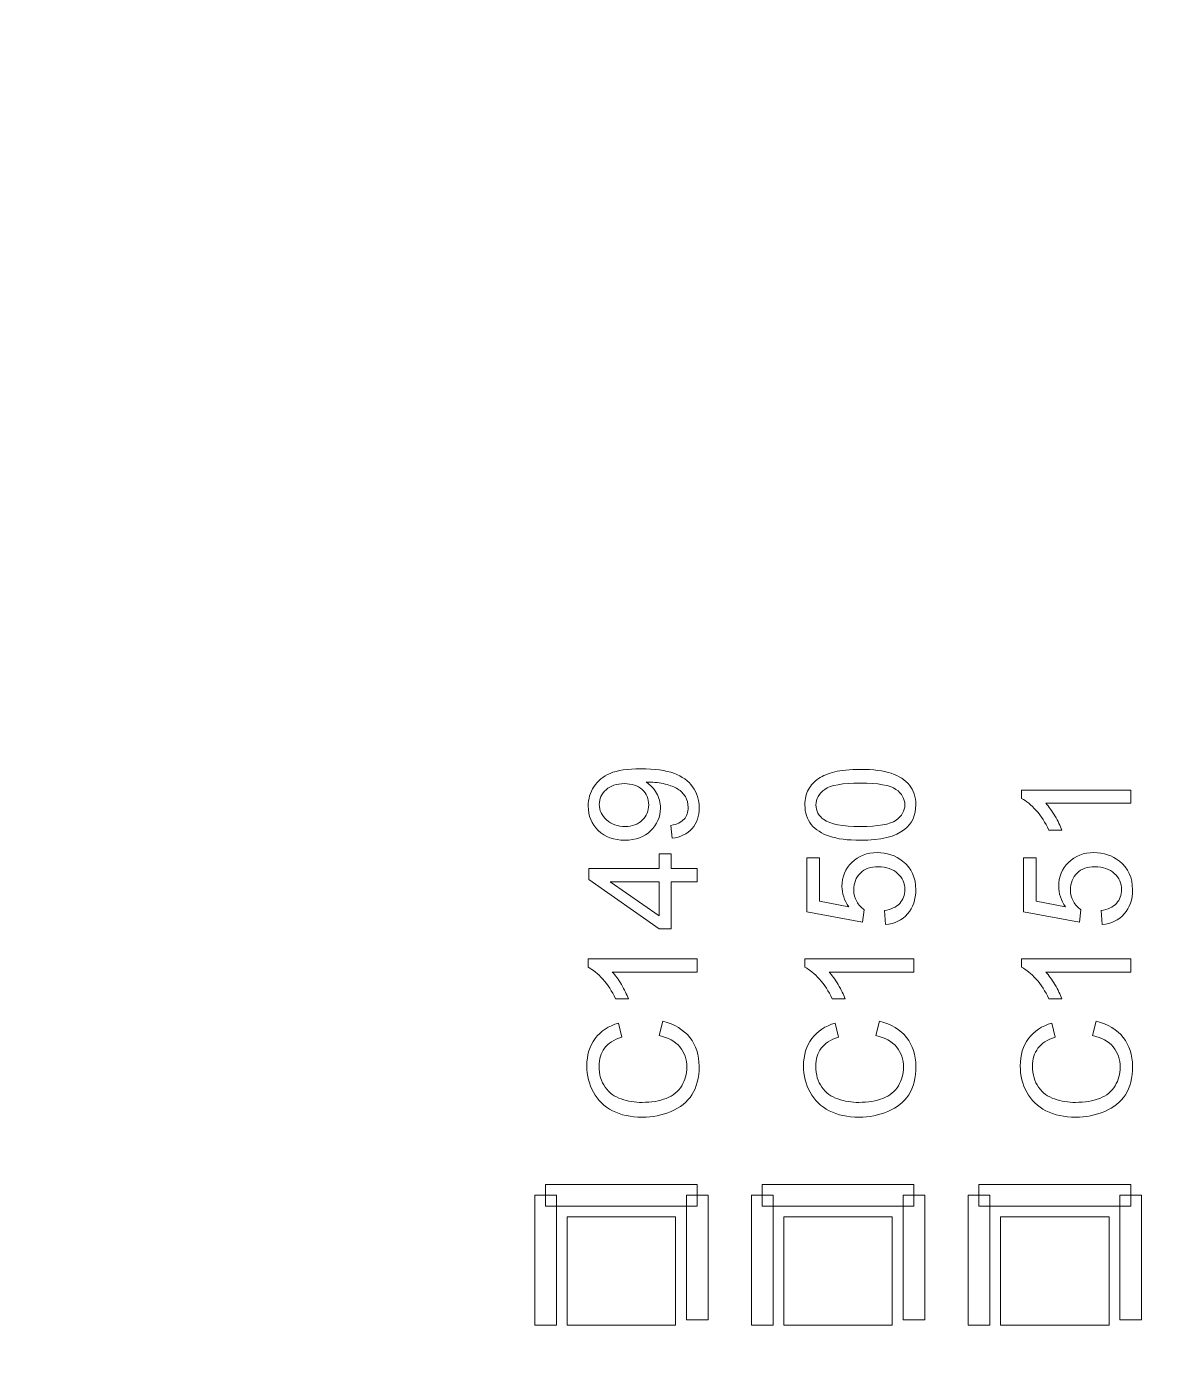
# Model space of a CAD drawing. Header units: millimetres. Extents: x -90 to 99, y -65 to 67.
# Drawn here: x -15.7 to -10.37, y -44.49 to -38.21 of the extents above; entities that cross this region are included whole.
import ezdxf

# ---------------------------------------------------------------- set-up
doc = ezdxf.new("R2010")
doc.units = ezdxf.units.MM
doc.header["$MEASUREMENT"] = 0
for name, color, linetype in [('BG_OUTLINE', 7, 'Continuous'), ('PG_SILKSCREEN_TOP', 7, 'Continuous'), ('PIN_TOP', 7, 'Continuous'), ('RD_SILKSCREEN_TOP', 7, 'Continuous')]:
    doc.layers.add(name, color=color, linetype=linetype)

msp = doc.modelspace()

# ---------------------------------------------------------------- linework, layer by layer
at = {"layer": 'BG_OUTLINE', "color": 3, "lineweight": 9}
msp.add_open_spline([(-71.7269, -61.8795), (-71.7269, -61.8795), (-71.7343, 42.2681), (-71.7343, 42.2681), (-71.7343, 42.2681), (-71.7348, 43.0066), (-71.4419, 43.715), (-70.92, 44.2375), (-70.92, 44.2375), (-70.3982, 44.76), (-69.6866, 45.0538), (-68.9482, 45.0543), (-68.9482, 45.0543), (-68.9482, 45.0543), (75.2046, 45.0543), (75.2046, 45.0543), (75.2046, 45.0543), (76.8319, 45.0552), (78.1763, 43.7805), (78.2661, 42.1556), (78.2661, 42.1556), (78.2661, 42.1556), (78.2661, 31.2814), (78.2661, 31.2814), (78.2661, 31.2814), (78.2661, 31.2814), (72.2646, 31.2814), (72.2646, 31.2814), (72.2646, 31.2814), (72.2646, 31.2814), (72.2646, 26.9814), (72.2646, 26.9814), (72.2646, 26.9814), (72.2646, 26.9814), (78.2661, 26.9814), (78.2661, 26.9814), (78.2661, 26.9814), (78.2661, 26.9814), (78.2661, 18.6553), (78.2661, 18.6553), (78.2661, 18.6553), (78.2661, 18.6553), (72.2496, 18.6553), (72.2496, 18.6553), (72.2496, 18.6553), (72.2496, 18.6553), (72.2496, 14.3553), (72.2496, 14.3553), (72.2496, 14.3553), (72.2496, 14.3553), (78.2661, 14.3553), (78.2661, 14.3553), (78.2661, 14.3553), (78.2661, 14.3553), (78.2661, 9.255), (78.2661, 9.255), (78.2661, 9.255), (78.2661, 9.255), (72.2648, 9.255), (72.2648, 9.255), (72.2648, 9.255), (72.2648, 9.255), (72.2648, 4.955), (72.2648, 4.955), (72.2648, 4.955), (72.2648, 4.955), (78.2661, 4.955), (78.2661, 4.955), (78.2661, 4.955), (78.2661, 4.955), (78.2661, -3.3762), (78.2661, -3.3762), (78.2661, -3.3762), (78.2661, -3.3762), (72.2445, -3.3762), (72.2445, -3.3762), (72.2445, -3.3762), (72.2445, -3.3762), (72.2445, -7.6762), (72.2445, -7.6762), (72.2445, -7.6762), (72.2445, -7.6762), (78.2661, -7.6762), (78.2661, -7.6762), (78.2661, -7.6762), (78.2661, -7.6762), (78.2661, -12.7615), (78.2661, -12.7615), (78.2661, -12.7615), (78.2661, -12.7615), (72.2651, -12.7615), (72.2651, -12.7615), (72.2651, -12.7615), (72.2651, -12.7615), (72.2651, -17.0615), (72.2651, -17.0615), (72.2651, -17.0615), (72.2651, -17.0615), (78.2661, -17.0615), (78.2661, -17.0615), (78.2661, -17.0615), (78.2661, -17.0615), (78.2661, -25.4097), (78.2661, -25.4097), (78.2661, -25.4097), (78.2661, -25.4097), (72.2656, -25.4097), (72.2656, -25.4097), (72.2656, -25.4097), (72.2656, -25.4097), (72.2656, -29.7097), (72.2656, -29.7097), (72.2656, -29.7097), (72.2656, -29.7097), (78.2661, -29.7097), (78.2661, -29.7097), (78.2661, -29.7097), (78.2661, -29.7097), (78.2661, -34.793), (78.2661, -34.793), (78.2661, -34.793), (78.2661, -34.793), (72.2679, -34.793), (72.2679, -34.793), (72.2679, -34.793), (72.2679, -34.793), (72.2679, -39.0929), (72.2679, -39.0929), (72.2679, -39.0929), (72.2679, -39.0929), (78.2661, -39.0929), (78.2661, -39.0929), (78.2661, -39.0929), (78.2661, -39.0929), (78.2661, -47.4269), (78.2661, -47.4269), (78.2661, -47.4269), (78.2661, -47.4269), (72.2679, -47.4269), (72.2679, -47.4269), (72.2679, -47.4269), (72.2679, -47.4269), (72.2679, -51.7269), (72.2679, -51.7269), (72.2679, -51.7269), (72.2679, -51.7269), (78.2661, -51.7269), (78.2661, -51.7269), (78.2661, -51.7269), (78.2661, -51.7269), (78.2661, -51.8138), (78.2661, -51.8138), (78.2661, -51.8138), (78.2661, -51.8138), (78.2656, -61.8468), (78.2656, -61.8468), (78.2656, -61.8468), (78.2661, -62.6669), (77.9407, -63.4536), (77.3612, -64.0339), (77.3612, -64.0339), (76.7817, -64.6142), (75.9915, -64.9405), (75.1713, -64.941), (75.1713, -64.941), (75.1713, -64.941), (-68.6609, -64.9456), (-68.6609, -64.9456), (-68.6609, -64.9456), (-69.4735, -64.9461), (-70.2531, -64.6237), (-70.8281, -64.0495), (-70.8281, -64.0495), (-71.4031, -63.4752), (-71.7264, -62.6922), (-71.7269, -61.8795)], degree=3, knots=[0, 0, 0, 0, 0.022727, 0.022727, 0.022727, 0.022727, 0.045455, 0.045455, 0.045455, 0.045455, 0.068182, 0.068182, 0.068182, 0.068182, 0.090909, 0.090909, 0.090909, 0.090909, 0.113636, 0.113636, 0.113636, 0.113636, 0.136364, 0.136364, 0.136364, 0.136364, 0.159091, 0.159091, 0.159091, 0.159091, 0.181818, 0.181818, 0.181818, 0.181818, 0.204545, 0.204545, 0.204545, 0.204545, 0.227273, 0.227273, 0.227273, 0.227273, 0.25, 0.25, 0.25, 0.25, 0.272727, 0.272727, 0.272727, 0.272727, 0.295455, 0.295455, 0.295455, 0.295455, 0.318182, 0.318182, 0.318182, 0.318182, 0.340909, 0.340909, 0.340909, 0.340909, 0.363636, 0.363636, 0.363636, 0.363636, 0.386364, 0.386364, 0.386364, 0.386364, 0.409091, 0.409091, 0.409091, 0.409091, 0.431818, 0.431818, 0.431818, 0.431818, 0.454545, 0.454545, 0.454545, 0.454545, 0.477273, 0.477273, 0.477273, 0.477273, 0.5, 0.5, 0.5, 0.5, 0.522727, 0.522727, 0.522727, 0.522727, 0.545455, 0.545455, 0.545455, 0.545455, 0.568182, 0.568182, 0.568182, 0.568182, 0.590909, 0.590909, 0.590909, 0.590909, 0.613636, 0.613636, 0.613636, 0.613636, 0.636364, 0.636364, 0.636364, 0.636364, 0.659091, 0.659091, 0.659091, 0.659091, 0.681818, 0.681818, 0.681818, 0.681818, 0.704545, 0.704545, 0.704545, 0.704545, 0.727273, 0.727273, 0.727273, 0.727273, 0.75, 0.75, 0.75, 0.75, 0.772727, 0.772727, 0.772727, 0.772727, 0.795455, 0.795455, 0.795455, 0.795455, 0.818182, 0.818182, 0.818182, 0.818182, 0.840909, 0.840909, 0.840909, 0.840909, 0.863636, 0.863636, 0.863636, 0.863636, 0.886364, 0.886364, 0.886364, 0.886364, 0.909091, 0.909091, 0.909091, 0.909091, 0.931818, 0.931818, 0.931818, 0.931818, 0.954545, 0.954545, 0.954545, 0.954545, 0.977273, 0.977273, 0.977273, 0.977273, 1, 1, 1, 1], dxfattribs=at)
at = {"layer": 'PG_SILKSCREEN_TOP', "color": 6, "lineweight": 9}
for points in [[(-13.2634, -43.7366), (-13.2634, -43.7366), (-13.2634, -43.635), (-13.2634, -43.635), (-13.2634, -43.635), (-13.2634, -43.635), (-12.5522, -43.635), (-12.5522, -43.635), (-12.5522, -43.635), (-12.5522, -43.635), (-12.5522, -43.7366), (-12.5522, -43.7366), (-12.5522, -43.7366), (-12.5522, -43.7366), (-13.2634, -43.7366), (-13.2634, -43.7366)], [(-12.2474, -43.7366), (-12.2474, -43.7366), (-12.2474, -43.635), (-12.2474, -43.635), (-12.2474, -43.635), (-12.2474, -43.635), (-11.5362, -43.635), (-11.5362, -43.635), (-11.5362, -43.635), (-11.5362, -43.635), (-11.5362, -43.7366), (-11.5362, -43.7366), (-11.5362, -43.7366), (-11.5362, -43.7366), (-12.2474, -43.7366), (-12.2474, -43.7366)], [(-11.2314, -43.7366), (-11.2314, -43.7366), (-11.2314, -43.635), (-11.2314, -43.635), (-11.2314, -43.635), (-11.2314, -43.635), (-10.5202, -43.635), (-10.5202, -43.635), (-10.5202, -43.635), (-10.5202, -43.635), (-10.5202, -43.7366), (-10.5202, -43.7366), (-10.5202, -43.7366), (-10.5202, -43.7366), (-11.2314, -43.7366), (-11.2314, -43.7366)], [(-13.2126, -44.2954), (-13.2126, -44.2954), (-13.3142, -44.2954), (-13.3142, -44.2954), (-13.3142, -44.2954), (-13.3142, -44.2954), (-13.3142, -43.6858), (-13.3142, -43.6858), (-13.3142, -43.6858), (-13.3142, -43.6858), (-13.2126, -43.6858), (-13.2126, -43.6858), (-13.2126, -43.6858), (-13.2126, -43.6858), (-13.2126, -44.2954), (-13.2126, -44.2954)], [(-12.603, -43.6858), (-12.603, -43.6858), (-12.5014, -43.6858), (-12.5014, -43.6858), (-12.5014, -43.6858), (-12.5014, -43.6858), (-12.5014, -44.27), (-12.5014, -44.27), (-12.5014, -44.27), (-12.5014, -44.27), (-12.603, -44.27), (-12.603, -44.27), (-12.603, -44.27), (-12.603, -44.27), (-12.603, -43.6858), (-12.603, -43.6858)], [(-12.1966, -44.2954), (-12.1966, -44.2954), (-12.2982, -44.2954), (-12.2982, -44.2954), (-12.2982, -44.2954), (-12.2982, -44.2954), (-12.2982, -43.6858), (-12.2982, -43.6858), (-12.2982, -43.6858), (-12.2982, -43.6858), (-12.1966, -43.6858), (-12.1966, -43.6858), (-12.1966, -43.6858), (-12.1966, -43.6858), (-12.1966, -44.2954), (-12.1966, -44.2954)], [(-11.587, -43.6858), (-11.587, -43.6858), (-11.4854, -43.6858), (-11.4854, -43.6858), (-11.4854, -43.6858), (-11.4854, -43.6858), (-11.4854, -44.27), (-11.4854, -44.27), (-11.4854, -44.27), (-11.4854, -44.27), (-11.587, -44.27), (-11.587, -44.27), (-11.587, -44.27), (-11.587, -44.27), (-11.587, -43.6858), (-11.587, -43.6858)], [(-11.1806, -44.2954), (-11.1806, -44.2954), (-11.2822, -44.2954), (-11.2822, -44.2954), (-11.2822, -44.2954), (-11.2822, -44.2954), (-11.2822, -43.6858), (-11.2822, -43.6858), (-11.2822, -43.6858), (-11.2822, -43.6858), (-11.1806, -43.6858), (-11.1806, -43.6858), (-11.1806, -43.6858), (-11.1806, -43.6858), (-11.1806, -44.2954), (-11.1806, -44.2954)], [(-10.571, -43.6858), (-10.571, -43.6858), (-10.4694, -43.6858), (-10.4694, -43.6858), (-10.4694, -43.6858), (-10.4694, -43.6858), (-10.4694, -44.27), (-10.4694, -44.27), (-10.4694, -44.27), (-10.4694, -44.27), (-10.571, -44.27), (-10.571, -44.27), (-10.571, -44.27), (-10.571, -44.27), (-10.571, -43.6858), (-10.571, -43.6858)]]:
    msp.add_open_spline(points, degree=3, knots=[0, 0, 0, 0, 0.25, 0.25, 0.25, 0.25, 0.5, 0.5, 0.5, 0.5, 0.75, 0.75, 0.75, 0.75, 1, 1, 1, 1], dxfattribs=at)
at = {"layer": 'PIN_TOP', "lineweight": 9}
for points in [[(-12.6538, -44.2954), (-12.6538, -44.2954), (-13.1618, -44.2954), (-13.1618, -44.2954), (-13.1618, -44.2954), (-13.1618, -44.2954), (-13.1618, -43.7874), (-13.1618, -43.7874), (-13.1618, -43.7874), (-13.1618, -43.7874), (-12.6538, -43.7874), (-12.6538, -43.7874), (-12.6538, -43.7874), (-12.6538, -43.7874), (-12.6538, -44.2954), (-12.6538, -44.2954)], [(-11.6378, -44.2954), (-11.6378, -44.2954), (-12.1458, -44.2954), (-12.1458, -44.2954), (-12.1458, -44.2954), (-12.1458, -44.2954), (-12.1458, -43.7874), (-12.1458, -43.7874), (-12.1458, -43.7874), (-12.1458, -43.7874), (-11.6378, -43.7874), (-11.6378, -43.7874), (-11.6378, -43.7874), (-11.6378, -43.7874), (-11.6378, -44.2954), (-11.6378, -44.2954)], [(-10.6218, -44.2954), (-10.6218, -44.2954), (-11.1298, -44.2954), (-11.1298, -44.2954), (-11.1298, -44.2954), (-11.1298, -44.2954), (-11.1298, -43.7874), (-11.1298, -43.7874), (-11.1298, -43.7874), (-11.1298, -43.7874), (-10.6218, -43.7874), (-10.6218, -43.7874), (-10.6218, -43.7874), (-10.6218, -43.7874), (-10.6218, -44.2954), (-10.6218, -44.2954)]]:
    msp.add_open_spline(points, degree=3, knots=[0, 0, 0, 0, 0.25, 0.25, 0.25, 0.25, 0.5, 0.5, 0.5, 0.5, 0.75, 0.75, 0.75, 0.75, 1, 1, 1, 1], dxfattribs=at)
at = {"layer": 'RD_SILKSCREEN_TOP', "color": 8, "lineweight": 9}
for points, knots in [([(-12.6699, -42.0121), (-12.6699, -42.0121), (-12.6755, -41.952), (-12.6755, -41.952), (-12.6755, -41.952), (-12.6473, -41.9469), (-12.6268, -41.9372), (-12.614, -41.9229), (-12.614, -41.9229), (-12.6013, -41.9085), (-12.5949, -41.8902), (-12.5949, -41.8676), (-12.5949, -41.8676), (-12.5949, -41.8484), (-12.5993, -41.8316), (-12.6081, -41.8171), (-12.6081, -41.8171), (-12.6169, -41.8027), (-12.6287, -41.7908), (-12.6434, -41.7816), (-12.6434, -41.7816), (-12.6581, -41.7722), (-12.678, -41.7645), (-12.7029, -41.7582), (-12.7029, -41.7582), (-12.7279, -41.7521), (-12.7534, -41.7489), (-12.7793, -41.7489), (-12.7793, -41.7489), (-12.782, -41.7489), (-12.7863, -41.749), (-12.7918, -41.7492), (-12.7918, -41.7492), (-12.772, -41.7618), (-12.7557, -41.7788), (-12.7434, -41.8004), (-12.7434, -41.8004), (-12.7309, -41.8221), (-12.7248, -41.8456), (-12.7248, -41.8707), (-12.7248, -41.8707), (-12.7248, -41.9129), (-12.7401, -41.9486), (-12.7707, -41.9777), (-12.7707, -41.9777), (-12.8012, -42.0069), (-12.8414, -42.0215), (-12.8914, -42.0215), (-12.8914, -42.0215), (-12.9431, -42.0215), (-12.9846, -42.0063), (-13.0161, -41.9758), (-13.0161, -41.9758), (-13.0477, -41.9454), (-13.0634, -41.9072), (-13.0634, -41.8613), (-13.0634, -41.8613), (-13.0634, -41.8283), (-13.0544, -41.798), (-13.0366, -41.7706), (-13.0366, -41.7706), (-13.0189, -41.7432), (-12.9934, -41.7223), (-12.9604, -41.7081), (-12.9604, -41.7081), (-12.9275, -41.6939), (-12.8797, -41.6867), (-12.8171, -41.6867), (-12.8171, -41.6867), (-12.7522, -41.6867), (-12.7004, -41.6937), (-12.6617, -41.7078), (-12.6617, -41.7078), (-12.6232, -41.7221), (-12.5939, -41.7431), (-12.5738, -41.7709), (-12.5738, -41.7709), (-12.5536, -41.7989), (-12.5435, -41.8315), (-12.5435, -41.8691), (-12.5435, -41.8691), (-12.5435, -41.9089), (-12.5546, -41.9414), (-12.5767, -41.9666), (-12.5767, -41.9666), (-12.5988, -41.9919), (-12.6298, -42.007), (-12.6699, -42.0121)], [0, 0, 0, 0, 0.045455, 0.045455, 0.045455, 0.045455, 0.090909, 0.090909, 0.090909, 0.090909, 0.136364, 0.136364, 0.136364, 0.136364, 0.181818, 0.181818, 0.181818, 0.181818, 0.227273, 0.227273, 0.227273, 0.227273, 0.272727, 0.272727, 0.272727, 0.272727, 0.318182, 0.318182, 0.318182, 0.318182, 0.363636, 0.363636, 0.363636, 0.363636, 0.409091, 0.409091, 0.409091, 0.409091, 0.454545, 0.454545, 0.454545, 0.454545, 0.5, 0.5, 0.5, 0.5, 0.545455, 0.545455, 0.545455, 0.545455, 0.590909, 0.590909, 0.590909, 0.590909, 0.636364, 0.636364, 0.636364, 0.636364, 0.681818, 0.681818, 0.681818, 0.681818, 0.727273, 0.727273, 0.727273, 0.727273, 0.772727, 0.772727, 0.772727, 0.772727, 0.818182, 0.818182, 0.818182, 0.818182, 0.863636, 0.863636, 0.863636, 0.863636, 0.909091, 0.909091, 0.909091, 0.909091, 0.954545, 0.954545, 0.954545, 0.954545, 1, 1, 1, 1]), ([(-11.7873, -42.0215), (-11.8475, -42.0215), (-11.8959, -42.0153), (-11.9326, -42.0029), (-11.9326, -42.0029), (-11.9693, -41.9905), (-11.9977, -41.9721), (-12.0176, -41.9476), (-12.0176, -41.9476), (-12.0375, -41.9232), (-12.0474, -41.8925), (-12.0474, -41.8555), (-12.0474, -41.8555), (-12.0474, -41.8282), (-12.0419, -41.8042), (-12.0308, -41.7836), (-12.0308, -41.7836), (-12.0199, -41.763), (-12.0041, -41.746), (-11.9833, -41.7325), (-11.9833, -41.7325), (-11.9626, -41.7191), (-11.9373, -41.7086), (-11.9076, -41.701), (-11.9076, -41.701), (-11.8778, -41.6933), (-11.8377, -41.6895), (-11.7873, -41.6895), (-11.7873, -41.6895), (-11.7275, -41.6895), (-11.6794, -41.6956), (-11.6426, -41.7078), (-11.6426, -41.7078), (-11.6059, -41.7202), (-11.5776, -41.7385), (-11.5575, -41.763), (-11.5575, -41.763), (-11.5375, -41.7874), (-11.5275, -41.8182), (-11.5275, -41.8555), (-11.5275, -41.8555), (-11.5275, -41.9046), (-11.5451, -41.9431), (-11.5803, -41.9711), (-11.5803, -41.9711), (-11.6226, -42.0047), (-11.6917, -42.0215), (-11.7873, -42.0215)], [0, 0, 0, 0, 0.083333, 0.083333, 0.083333, 0.083333, 0.166667, 0.166667, 0.166667, 0.166667, 0.25, 0.25, 0.25, 0.25, 0.333333, 0.333333, 0.333333, 0.333333, 0.416667, 0.416667, 0.416667, 0.416667, 0.5, 0.5, 0.5, 0.5, 0.583333, 0.583333, 0.583333, 0.583333, 0.666667, 0.666667, 0.666667, 0.666667, 0.75, 0.75, 0.75, 0.75, 0.833333, 0.833333, 0.833333, 0.833333, 0.916667, 0.916667, 0.916667, 0.916667, 1, 1, 1, 1]), ([(-12.8946, -41.7562), (-12.9304, -41.7562), (-12.959, -41.7657), (-12.98, -41.7848), (-12.98, -41.7848), (-13.0011, -41.804), (-13.0116, -41.8269), (-13.0116, -41.8538), (-13.0116, -41.8538), (-13.0116, -41.8815), (-13.0003, -41.9057), (-12.9776, -41.9263), (-12.9776, -41.9263), (-12.9549, -41.9469), (-12.9255, -41.9572), (-12.8894, -41.9572), (-12.8894, -41.9572), (-12.8569, -41.9572), (-12.8306, -41.9474), (-12.8104, -41.9278), (-12.8104, -41.9278), (-12.7901, -41.9083), (-12.78, -41.8842), (-12.78, -41.8555), (-12.78, -41.8555), (-12.78, -41.8265), (-12.7901, -41.8028), (-12.8104, -41.7842), (-12.8104, -41.7842), (-12.8306, -41.7655), (-12.8587, -41.7562), (-12.8946, -41.7562)], [0, 0, 0, 0, 0.125, 0.125, 0.125, 0.125, 0.25, 0.25, 0.25, 0.25, 0.375, 0.375, 0.375, 0.375, 0.5, 0.5, 0.5, 0.5, 0.625, 0.625, 0.625, 0.625, 0.75, 0.75, 0.75, 0.75, 0.875, 0.875, 0.875, 0.875, 1, 1, 1, 1]), ([(-11.7873, -41.9572), (-11.7037, -41.9572), (-11.6481, -41.9474), (-11.6204, -41.9278), (-11.6204, -41.9278), (-11.5927, -41.9083), (-11.5789, -41.8842), (-11.5789, -41.8555), (-11.5789, -41.8555), (-11.5789, -41.8267), (-11.5929, -41.8027), (-11.6206, -41.7831), (-11.6206, -41.7831), (-11.6483, -41.7636), (-11.7039, -41.7537), (-11.7873, -41.7537), (-11.7873, -41.7537), (-11.8711, -41.7537), (-11.9268, -41.7636), (-11.9543, -41.7831), (-11.9543, -41.7831), (-11.9819, -41.8027), (-11.9956, -41.827), (-11.9956, -41.8561), (-11.9956, -41.8561), (-11.9956, -41.8849), (-11.9834, -41.9078), (-11.9591, -41.925), (-11.9591, -41.925), (-11.9282, -41.9465), (-11.8708, -41.9572), (-11.7873, -41.9572)], [0, 0, 0, 0, 0.125, 0.125, 0.125, 0.125, 0.25, 0.25, 0.25, 0.25, 0.375, 0.375, 0.375, 0.375, 0.5, 0.5, 0.5, 0.5, 0.625, 0.625, 0.625, 0.625, 0.75, 0.75, 0.75, 0.75, 0.875, 0.875, 0.875, 0.875, 1, 1, 1, 1]), ([(-10.5202, -41.7861), (-10.5202, -41.7861), (-10.5202, -41.8485), (-10.5202, -41.8485), (-10.5202, -41.8485), (-10.5202, -41.8485), (-10.9185, -41.8485), (-10.9185, -41.8485), (-10.9185, -41.8485), (-10.9041, -41.8636), (-10.8898, -41.8833), (-10.8754, -41.9077), (-10.8754, -41.9077), (-10.8611, -41.9322), (-10.8503, -41.9542), (-10.8432, -41.9736), (-10.8432, -41.9736), (-10.8432, -41.9736), (-10.9035, -41.9736), (-10.9035, -41.9736), (-10.9035, -41.9736), (-10.92, -41.9386), (-10.9399, -41.908), (-10.9633, -41.8819), (-10.9633, -41.8819), (-10.9867, -41.8558), (-11.0094, -41.8372), (-11.0314, -41.8263), (-11.0314, -41.8263), (-11.0314, -41.8263), (-11.0314, -41.7861), (-11.0314, -41.7861), (-11.0314, -41.7861), (-11.0314, -41.7861), (-10.5202, -41.7861), (-10.5202, -41.7861)], [0, 0, 0, 0, 0.111111, 0.111111, 0.111111, 0.111111, 0.222222, 0.222222, 0.222222, 0.222222, 0.333333, 0.333333, 0.333333, 0.333333, 0.444444, 0.444444, 0.444444, 0.444444, 0.555556, 0.555556, 0.555556, 0.555556, 0.666667, 0.666667, 0.666667, 0.666667, 0.777778, 0.777778, 0.777778, 0.777778, 0.888889, 0.888889, 0.888889, 0.888889, 1, 1, 1, 1]), ([(-12.5522, -42.2167), (-12.5522, -42.2167), (-12.6741, -42.2167), (-12.6741, -42.2167), (-12.6741, -42.2167), (-12.6741, -42.2167), (-12.6741, -42.4375), (-12.6741, -42.4375), (-12.6741, -42.4375), (-12.6741, -42.4375), (-12.7314, -42.4375), (-12.7314, -42.4375), (-12.7314, -42.4375), (-12.7314, -42.4375), (-13.0613, -42.2052), (-13.0613, -42.2052), (-13.0613, -42.2052), (-13.0613, -42.2052), (-13.0613, -42.1541), (-13.0613, -42.1541), (-13.0613, -42.1541), (-13.0613, -42.1541), (-12.7314, -42.1541), (-12.7314, -42.1541), (-12.7314, -42.1541), (-12.7314, -42.1541), (-12.7314, -42.0853), (-12.7314, -42.0853), (-12.7314, -42.0853), (-12.7314, -42.0853), (-12.6741, -42.0853), (-12.6741, -42.0853), (-12.6741, -42.0853), (-12.6741, -42.0853), (-12.6741, -42.1541), (-12.6741, -42.1541), (-12.6741, -42.1541), (-12.6741, -42.1541), (-12.5522, -42.1541), (-12.5522, -42.1541), (-12.5522, -42.1541), (-12.5522, -42.1541), (-12.5522, -42.2167), (-12.5522, -42.2167)], [0, 0, 0, 0, 0.090909, 0.090909, 0.090909, 0.090909, 0.181818, 0.181818, 0.181818, 0.181818, 0.272727, 0.272727, 0.272727, 0.272727, 0.363636, 0.363636, 0.363636, 0.363636, 0.454545, 0.454545, 0.454545, 0.454545, 0.545455, 0.545455, 0.545455, 0.545455, 0.636364, 0.636364, 0.636364, 0.636364, 0.727273, 0.727273, 0.727273, 0.727273, 0.818182, 0.818182, 0.818182, 0.818182, 0.909091, 0.909091, 0.909091, 0.909091, 1, 1, 1, 1]), ([(-11.6695, -42.417), (-11.6695, -42.417), (-11.6751, -42.3513), (-11.6751, -42.3513), (-11.6751, -42.3513), (-11.6431, -42.3465), (-11.6192, -42.3352), (-11.6031, -42.3175), (-11.6031, -42.3175), (-11.5869, -42.2998), (-11.5789, -42.2784), (-11.5789, -42.2534), (-11.5789, -42.2534), (-11.5789, -42.2233), (-11.5903, -42.1978), (-11.6129, -42.1771), (-11.6129, -42.1771), (-11.6356, -42.1562), (-11.6658, -42.1458), (-11.7032, -42.1458), (-11.7032, -42.1458), (-11.7389, -42.1458), (-11.767, -42.1557), (-11.7876, -42.1758), (-11.7876, -42.1758), (-11.8082, -42.1958), (-11.8185, -42.222), (-11.8185, -42.2545), (-11.8185, -42.2545), (-11.8185, -42.2746), (-11.8139, -42.2928), (-11.8048, -42.309), (-11.8048, -42.309), (-11.7957, -42.3252), (-11.7838, -42.3379), (-11.7692, -42.3472), (-11.7692, -42.3472), (-11.7692, -42.3472), (-11.7768, -42.4058), (-11.7768, -42.4058), (-11.7768, -42.4058), (-11.7768, -42.4058), (-12.0383, -42.3565), (-12.0383, -42.3565), (-12.0383, -42.3565), (-12.0383, -42.3565), (-12.0383, -42.1033), (-12.0383, -42.1033), (-12.0383, -42.1033), (-12.0383, -42.1033), (-11.9786, -42.1033), (-11.9786, -42.1033), (-11.9786, -42.1033), (-11.9786, -42.1033), (-11.9786, -42.3065), (-11.9786, -42.3065), (-11.9786, -42.3065), (-11.9786, -42.3065), (-11.8418, -42.334), (-11.8418, -42.334), (-11.8418, -42.334), (-11.8631, -42.3034), (-11.8738, -42.2713), (-11.8738, -42.2378), (-11.8738, -42.2378), (-11.8738, -42.1933), (-11.8584, -42.1559), (-11.8276, -42.1253), (-11.8276, -42.1253), (-11.7967, -42.0947), (-11.7571, -42.0794), (-11.7088, -42.0794), (-11.7088, -42.0794), (-11.6627, -42.0794), (-11.6228, -42.0929), (-11.5893, -42.1197), (-11.5893, -42.1197), (-11.5482, -42.1524), (-11.5275, -42.197), (-11.5275, -42.2534), (-11.5275, -42.2534), (-11.5275, -42.2998), (-11.5405, -42.3376), (-11.5664, -42.3668), (-11.5664, -42.3668), (-11.5924, -42.3961), (-11.6268, -42.4128), (-11.6695, -42.417)], [0, 0, 0, 0, 0.045455, 0.045455, 0.045455, 0.045455, 0.090909, 0.090909, 0.090909, 0.090909, 0.136364, 0.136364, 0.136364, 0.136364, 0.181818, 0.181818, 0.181818, 0.181818, 0.227273, 0.227273, 0.227273, 0.227273, 0.272727, 0.272727, 0.272727, 0.272727, 0.318182, 0.318182, 0.318182, 0.318182, 0.363636, 0.363636, 0.363636, 0.363636, 0.409091, 0.409091, 0.409091, 0.409091, 0.454545, 0.454545, 0.454545, 0.454545, 0.5, 0.5, 0.5, 0.5, 0.545455, 0.545455, 0.545455, 0.545455, 0.590909, 0.590909, 0.590909, 0.590909, 0.636364, 0.636364, 0.636364, 0.636364, 0.681818, 0.681818, 0.681818, 0.681818, 0.727273, 0.727273, 0.727273, 0.727273, 0.772727, 0.772727, 0.772727, 0.772727, 0.818182, 0.818182, 0.818182, 0.818182, 0.863636, 0.863636, 0.863636, 0.863636, 0.909091, 0.909091, 0.909091, 0.909091, 0.954545, 0.954545, 0.954545, 0.954545, 1, 1, 1, 1]), ([(-10.6535, -42.417), (-10.6535, -42.417), (-10.6591, -42.3513), (-10.6591, -42.3513), (-10.6591, -42.3513), (-10.6271, -42.3465), (-10.6032, -42.3352), (-10.5871, -42.3175), (-10.5871, -42.3175), (-10.5709, -42.2998), (-10.5629, -42.2784), (-10.5629, -42.2534), (-10.5629, -42.2534), (-10.5629, -42.2233), (-10.5743, -42.1978), (-10.5969, -42.1771), (-10.5969, -42.1771), (-10.6196, -42.1562), (-10.6498, -42.1458), (-10.6872, -42.1458), (-10.6872, -42.1458), (-10.7229, -42.1458), (-10.751, -42.1557), (-10.7716, -42.1758), (-10.7716, -42.1758), (-10.7922, -42.1958), (-10.8025, -42.222), (-10.8025, -42.2545), (-10.8025, -42.2545), (-10.8025, -42.2746), (-10.7979, -42.2928), (-10.7888, -42.309), (-10.7888, -42.309), (-10.7797, -42.3252), (-10.7678, -42.3379), (-10.7532, -42.3472), (-10.7532, -42.3472), (-10.7532, -42.3472), (-10.7608, -42.4058), (-10.7608, -42.4058), (-10.7608, -42.4058), (-10.7608, -42.4058), (-11.0223, -42.3565), (-11.0223, -42.3565), (-11.0223, -42.3565), (-11.0223, -42.3565), (-11.0223, -42.1033), (-11.0223, -42.1033), (-11.0223, -42.1033), (-11.0223, -42.1033), (-10.9626, -42.1033), (-10.9626, -42.1033), (-10.9626, -42.1033), (-10.9626, -42.1033), (-10.9626, -42.3065), (-10.9626, -42.3065), (-10.9626, -42.3065), (-10.9626, -42.3065), (-10.8258, -42.334), (-10.8258, -42.334), (-10.8258, -42.334), (-10.8471, -42.3034), (-10.8578, -42.2713), (-10.8578, -42.2378), (-10.8578, -42.2378), (-10.8578, -42.1933), (-10.8424, -42.1559), (-10.8116, -42.1253), (-10.8116, -42.1253), (-10.7807, -42.0947), (-10.7411, -42.0794), (-10.6928, -42.0794), (-10.6928, -42.0794), (-10.6467, -42.0794), (-10.6068, -42.0929), (-10.5733, -42.1197), (-10.5733, -42.1197), (-10.5322, -42.1524), (-10.5115, -42.197), (-10.5115, -42.2534), (-10.5115, -42.2534), (-10.5115, -42.2998), (-10.5245, -42.3376), (-10.5504, -42.3668), (-10.5504, -42.3668), (-10.5764, -42.3961), (-10.6108, -42.4128), (-10.6535, -42.417)], [0, 0, 0, 0, 0.045455, 0.045455, 0.045455, 0.045455, 0.090909, 0.090909, 0.090909, 0.090909, 0.136364, 0.136364, 0.136364, 0.136364, 0.181818, 0.181818, 0.181818, 0.181818, 0.227273, 0.227273, 0.227273, 0.227273, 0.272727, 0.272727, 0.272727, 0.272727, 0.318182, 0.318182, 0.318182, 0.318182, 0.363636, 0.363636, 0.363636, 0.363636, 0.409091, 0.409091, 0.409091, 0.409091, 0.454545, 0.454545, 0.454545, 0.454545, 0.5, 0.5, 0.5, 0.5, 0.545455, 0.545455, 0.545455, 0.545455, 0.590909, 0.590909, 0.590909, 0.590909, 0.636364, 0.636364, 0.636364, 0.636364, 0.681818, 0.681818, 0.681818, 0.681818, 0.727273, 0.727273, 0.727273, 0.727273, 0.772727, 0.772727, 0.772727, 0.772727, 0.818182, 0.818182, 0.818182, 0.818182, 0.863636, 0.863636, 0.863636, 0.863636, 0.909091, 0.909091, 0.909091, 0.909091, 0.954545, 0.954545, 0.954545, 0.954545, 1, 1, 1, 1]), ([(-12.7314, -42.2167), (-12.7314, -42.2167), (-12.9609, -42.2167), (-12.9609, -42.2167), (-12.9609, -42.2167), (-12.9609, -42.2167), (-12.7314, -42.376), (-12.7314, -42.376), (-12.7314, -42.376), (-12.7314, -42.376), (-12.7314, -42.2167), (-12.7314, -42.2167)], [0, 0, 0, 0, 0.333333, 0.333333, 0.333333, 0.333333, 0.666667, 0.666667, 0.666667, 0.666667, 1, 1, 1, 1]), ([(-12.5522, -42.5771), (-12.5522, -42.5771), (-12.5522, -42.6395), (-12.5522, -42.6395), (-12.5522, -42.6395), (-12.5522, -42.6395), (-12.9505, -42.6395), (-12.9505, -42.6395), (-12.9505, -42.6395), (-12.9361, -42.6546), (-12.9218, -42.6743), (-12.9074, -42.6987), (-12.9074, -42.6987), (-12.8931, -42.7232), (-12.8823, -42.7452), (-12.8752, -42.7646), (-12.8752, -42.7646), (-12.8752, -42.7646), (-12.9355, -42.7646), (-12.9355, -42.7646), (-12.9355, -42.7646), (-12.952, -42.7296), (-12.9719, -42.699), (-12.9953, -42.6729), (-12.9953, -42.6729), (-13.0187, -42.6468), (-13.0414, -42.6282), (-13.0634, -42.6173), (-13.0634, -42.6173), (-13.0634, -42.6173), (-13.0634, -42.5771), (-13.0634, -42.5771), (-13.0634, -42.5771), (-13.0634, -42.5771), (-12.5522, -42.5771), (-12.5522, -42.5771)], [0, 0, 0, 0, 0.111111, 0.111111, 0.111111, 0.111111, 0.222222, 0.222222, 0.222222, 0.222222, 0.333333, 0.333333, 0.333333, 0.333333, 0.444444, 0.444444, 0.444444, 0.444444, 0.555556, 0.555556, 0.555556, 0.555556, 0.666667, 0.666667, 0.666667, 0.666667, 0.777778, 0.777778, 0.777778, 0.777778, 0.888889, 0.888889, 0.888889, 0.888889, 1, 1, 1, 1]), ([(-11.5362, -42.5771), (-11.5362, -42.5771), (-11.5362, -42.6395), (-11.5362, -42.6395), (-11.5362, -42.6395), (-11.5362, -42.6395), (-11.9345, -42.6395), (-11.9345, -42.6395), (-11.9345, -42.6395), (-11.9201, -42.6546), (-11.9058, -42.6743), (-11.8914, -42.6987), (-11.8914, -42.6987), (-11.8771, -42.7232), (-11.8663, -42.7452), (-11.8592, -42.7646), (-11.8592, -42.7646), (-11.8592, -42.7646), (-11.9195, -42.7646), (-11.9195, -42.7646), (-11.9195, -42.7646), (-11.936, -42.7296), (-11.9559, -42.699), (-11.9793, -42.6729), (-11.9793, -42.6729), (-12.0027, -42.6468), (-12.0254, -42.6282), (-12.0474, -42.6173), (-12.0474, -42.6173), (-12.0474, -42.6173), (-12.0474, -42.5771), (-12.0474, -42.5771), (-12.0474, -42.5771), (-12.0474, -42.5771), (-11.5362, -42.5771), (-11.5362, -42.5771)], [0, 0, 0, 0, 0.111111, 0.111111, 0.111111, 0.111111, 0.222222, 0.222222, 0.222222, 0.222222, 0.333333, 0.333333, 0.333333, 0.333333, 0.444444, 0.444444, 0.444444, 0.444444, 0.555556, 0.555556, 0.555556, 0.555556, 0.666667, 0.666667, 0.666667, 0.666667, 0.777778, 0.777778, 0.777778, 0.777778, 0.888889, 0.888889, 0.888889, 0.888889, 1, 1, 1, 1]), ([(-10.5202, -42.5771), (-10.5202, -42.5771), (-10.5202, -42.6395), (-10.5202, -42.6395), (-10.5202, -42.6395), (-10.5202, -42.6395), (-10.9185, -42.6395), (-10.9185, -42.6395), (-10.9185, -42.6395), (-10.9041, -42.6546), (-10.8898, -42.6743), (-10.8754, -42.6987), (-10.8754, -42.6987), (-10.8611, -42.7232), (-10.8503, -42.7452), (-10.8432, -42.7646), (-10.8432, -42.7646), (-10.8432, -42.7646), (-10.9035, -42.7646), (-10.9035, -42.7646), (-10.9035, -42.7646), (-10.92, -42.7296), (-10.9399, -42.699), (-10.9633, -42.6729), (-10.9633, -42.6729), (-10.9867, -42.6468), (-11.0094, -42.6282), (-11.0314, -42.6173), (-11.0314, -42.6173), (-11.0314, -42.6173), (-11.0314, -42.5771), (-11.0314, -42.5771), (-11.0314, -42.5771), (-11.0314, -42.5771), (-10.5202, -42.5771), (-10.5202, -42.5771)], [0, 0, 0, 0, 0.111111, 0.111111, 0.111111, 0.111111, 0.222222, 0.222222, 0.222222, 0.222222, 0.333333, 0.333333, 0.333333, 0.333333, 0.444444, 0.444444, 0.444444, 0.444444, 0.555556, 0.555556, 0.555556, 0.555556, 0.666667, 0.666667, 0.666667, 0.666667, 0.777778, 0.777778, 0.777778, 0.777778, 0.888889, 0.888889, 0.888889, 0.888889, 1, 1, 1, 1]), ([(-12.7307, -42.9375), (-12.7307, -42.9375), (-12.7136, -42.8701), (-12.7136, -42.8701), (-12.7136, -42.8701), (-12.6584, -42.8842), (-12.6162, -42.9097), (-12.587, -42.9463), (-12.587, -42.9463), (-12.558, -42.983), (-12.5435, -43.0279), (-12.5435, -43.081), (-12.5435, -43.081), (-12.5435, -43.1358), (-12.5547, -43.1804), (-12.577, -43.2148), (-12.577, -43.2148), (-12.5994, -43.2492), (-12.6317, -43.2754), (-12.6741, -43.2933), (-12.6741, -43.2933), (-12.7165, -43.3112), (-12.762, -43.3202), (-12.8106, -43.3202), (-12.8106, -43.3202), (-12.8636, -43.3202), (-12.9098, -43.3101), (-12.9493, -43.2898), (-12.9493, -43.2898), (-12.9888, -43.2695), (-13.0187, -43.2407), (-13.0393, -43.2033), (-13.0393, -43.2033), (-13.0598, -43.1659), (-13.07, -43.1248), (-13.07, -43.0799), (-13.07, -43.0799), (-13.07, -43.0289), (-13.057, -42.9861), (-13.0311, -42.9514), (-13.0311, -42.9514), (-13.0051, -42.9167), (-12.9687, -42.8925), (-12.9217, -42.8789), (-12.9217, -42.8789), (-12.9217, -42.8789), (-12.906, -42.9451), (-12.906, -42.9451), (-12.906, -42.9451), (-12.9431, -42.957), (-12.97, -42.974), (-12.987, -42.9966), (-12.987, -42.9966), (-13.0039, -43.019), (-13.0123, -43.0472), (-13.0123, -43.0813), (-13.0123, -43.0813), (-13.0123, -43.1204), (-13.003, -43.153), (-12.9843, -43.1793), (-12.9843, -43.1793), (-12.9654, -43.2057), (-12.9403, -43.2241), (-12.9086, -43.2347), (-12.9086, -43.2347), (-12.8771, -43.2454), (-12.8445, -43.2507), (-12.811, -43.2507), (-12.811, -43.2507), (-12.7676, -43.2507), (-12.7299, -43.2444), (-12.6975, -43.2319), (-12.6975, -43.2319), (-12.6653, -43.2192), (-12.6411, -43.1996), (-12.6251, -43.1729), (-12.6251, -43.1729), (-12.6091, -43.1463), (-12.6012, -43.1175), (-12.6012, -43.0864), (-12.6012, -43.0864), (-12.6012, -43.0487), (-12.6121, -43.0168), (-12.6338, -42.9906), (-12.6338, -42.9906), (-12.6556, -42.9644), (-12.6879, -42.9468), (-12.7307, -42.9375)], [0, 0, 0, 0, 0.045455, 0.045455, 0.045455, 0.045455, 0.090909, 0.090909, 0.090909, 0.090909, 0.136364, 0.136364, 0.136364, 0.136364, 0.181818, 0.181818, 0.181818, 0.181818, 0.227273, 0.227273, 0.227273, 0.227273, 0.272727, 0.272727, 0.272727, 0.272727, 0.318182, 0.318182, 0.318182, 0.318182, 0.363636, 0.363636, 0.363636, 0.363636, 0.409091, 0.409091, 0.409091, 0.409091, 0.454545, 0.454545, 0.454545, 0.454545, 0.5, 0.5, 0.5, 0.5, 0.545455, 0.545455, 0.545455, 0.545455, 0.590909, 0.590909, 0.590909, 0.590909, 0.636364, 0.636364, 0.636364, 0.636364, 0.681818, 0.681818, 0.681818, 0.681818, 0.727273, 0.727273, 0.727273, 0.727273, 0.772727, 0.772727, 0.772727, 0.772727, 0.818182, 0.818182, 0.818182, 0.818182, 0.863636, 0.863636, 0.863636, 0.863636, 0.909091, 0.909091, 0.909091, 0.909091, 0.954545, 0.954545, 0.954545, 0.954545, 1, 1, 1, 1]), ([(-11.7147, -42.9375), (-11.7147, -42.9375), (-11.6976, -42.8701), (-11.6976, -42.8701), (-11.6976, -42.8701), (-11.6424, -42.8842), (-11.6002, -42.9097), (-11.571, -42.9463), (-11.571, -42.9463), (-11.542, -42.983), (-11.5275, -43.0279), (-11.5275, -43.081), (-11.5275, -43.081), (-11.5275, -43.1358), (-11.5387, -43.1804), (-11.561, -43.2148), (-11.561, -43.2148), (-11.5834, -43.2492), (-11.6157, -43.2754), (-11.6581, -43.2933), (-11.6581, -43.2933), (-11.7005, -43.3112), (-11.746, -43.3202), (-11.7946, -43.3202), (-11.7946, -43.3202), (-11.8476, -43.3202), (-11.8938, -43.3101), (-11.9333, -43.2898), (-11.9333, -43.2898), (-11.9728, -43.2695), (-12.0027, -43.2407), (-12.0233, -43.2033), (-12.0233, -43.2033), (-12.0438, -43.1659), (-12.054, -43.1248), (-12.054, -43.0799), (-12.054, -43.0799), (-12.054, -43.0289), (-12.041, -42.9861), (-12.0151, -42.9514), (-12.0151, -42.9514), (-11.9891, -42.9167), (-11.9527, -42.8925), (-11.9057, -42.8789), (-11.9057, -42.8789), (-11.9057, -42.8789), (-11.89, -42.9451), (-11.89, -42.9451), (-11.89, -42.9451), (-11.9271, -42.957), (-11.954, -42.974), (-11.971, -42.9966), (-11.971, -42.9966), (-11.9879, -43.019), (-11.9963, -43.0472), (-11.9963, -43.0813), (-11.9963, -43.0813), (-11.9963, -43.1204), (-11.987, -43.153), (-11.9683, -43.1793), (-11.9683, -43.1793), (-11.9494, -43.2057), (-11.9243, -43.2241), (-11.8926, -43.2347), (-11.8926, -43.2347), (-11.8611, -43.2454), (-11.8285, -43.2507), (-11.795, -43.2507), (-11.795, -43.2507), (-11.7516, -43.2507), (-11.7139, -43.2444), (-11.6815, -43.2319), (-11.6815, -43.2319), (-11.6493, -43.2192), (-11.6251, -43.1996), (-11.6091, -43.1729), (-11.6091, -43.1729), (-11.5931, -43.1463), (-11.5852, -43.1175), (-11.5852, -43.0864), (-11.5852, -43.0864), (-11.5852, -43.0487), (-11.5961, -43.0168), (-11.6178, -42.9906), (-11.6178, -42.9906), (-11.6396, -42.9644), (-11.6719, -42.9468), (-11.7147, -42.9375)], [0, 0, 0, 0, 0.045455, 0.045455, 0.045455, 0.045455, 0.090909, 0.090909, 0.090909, 0.090909, 0.136364, 0.136364, 0.136364, 0.136364, 0.181818, 0.181818, 0.181818, 0.181818, 0.227273, 0.227273, 0.227273, 0.227273, 0.272727, 0.272727, 0.272727, 0.272727, 0.318182, 0.318182, 0.318182, 0.318182, 0.363636, 0.363636, 0.363636, 0.363636, 0.409091, 0.409091, 0.409091, 0.409091, 0.454545, 0.454545, 0.454545, 0.454545, 0.5, 0.5, 0.5, 0.5, 0.545455, 0.545455, 0.545455, 0.545455, 0.590909, 0.590909, 0.590909, 0.590909, 0.636364, 0.636364, 0.636364, 0.636364, 0.681818, 0.681818, 0.681818, 0.681818, 0.727273, 0.727273, 0.727273, 0.727273, 0.772727, 0.772727, 0.772727, 0.772727, 0.818182, 0.818182, 0.818182, 0.818182, 0.863636, 0.863636, 0.863636, 0.863636, 0.909091, 0.909091, 0.909091, 0.909091, 0.954545, 0.954545, 0.954545, 0.954545, 1, 1, 1, 1]), ([(-10.6987, -42.9375), (-10.6987, -42.9375), (-10.6816, -42.8701), (-10.6816, -42.8701), (-10.6816, -42.8701), (-10.6264, -42.8842), (-10.5842, -42.9097), (-10.555, -42.9463), (-10.555, -42.9463), (-10.526, -42.983), (-10.5115, -43.0279), (-10.5115, -43.081), (-10.5115, -43.081), (-10.5115, -43.1358), (-10.5227, -43.1804), (-10.545, -43.2148), (-10.545, -43.2148), (-10.5674, -43.2492), (-10.5997, -43.2754), (-10.6421, -43.2933), (-10.6421, -43.2933), (-10.6845, -43.3112), (-10.73, -43.3202), (-10.7786, -43.3202), (-10.7786, -43.3202), (-10.8316, -43.3202), (-10.8778, -43.3101), (-10.9173, -43.2898), (-10.9173, -43.2898), (-10.9568, -43.2695), (-10.9867, -43.2407), (-11.0073, -43.2033), (-11.0073, -43.2033), (-11.0278, -43.1659), (-11.038, -43.1248), (-11.038, -43.0799), (-11.038, -43.0799), (-11.038, -43.0289), (-11.025, -42.9861), (-10.9991, -42.9514), (-10.9991, -42.9514), (-10.9731, -42.9167), (-10.9367, -42.8925), (-10.8897, -42.8789), (-10.8897, -42.8789), (-10.8897, -42.8789), (-10.874, -42.9451), (-10.874, -42.9451), (-10.874, -42.9451), (-10.9111, -42.957), (-10.938, -42.974), (-10.955, -42.9966), (-10.955, -42.9966), (-10.9719, -43.019), (-10.9803, -43.0472), (-10.9803, -43.0813), (-10.9803, -43.0813), (-10.9803, -43.1204), (-10.971, -43.153), (-10.9523, -43.1793), (-10.9523, -43.1793), (-10.9334, -43.2057), (-10.9083, -43.2241), (-10.8766, -43.2347), (-10.8766, -43.2347), (-10.8451, -43.2454), (-10.8125, -43.2507), (-10.779, -43.2507), (-10.779, -43.2507), (-10.7356, -43.2507), (-10.6979, -43.2444), (-10.6655, -43.2319), (-10.6655, -43.2319), (-10.6333, -43.2192), (-10.6091, -43.1996), (-10.5931, -43.1729), (-10.5931, -43.1729), (-10.5771, -43.1463), (-10.5692, -43.1175), (-10.5692, -43.0864), (-10.5692, -43.0864), (-10.5692, -43.0487), (-10.5801, -43.0168), (-10.6018, -42.9906), (-10.6018, -42.9906), (-10.6236, -42.9644), (-10.6559, -42.9468), (-10.6987, -42.9375)], [0, 0, 0, 0, 0.045455, 0.045455, 0.045455, 0.045455, 0.090909, 0.090909, 0.090909, 0.090909, 0.136364, 0.136364, 0.136364, 0.136364, 0.181818, 0.181818, 0.181818, 0.181818, 0.227273, 0.227273, 0.227273, 0.227273, 0.272727, 0.272727, 0.272727, 0.272727, 0.318182, 0.318182, 0.318182, 0.318182, 0.363636, 0.363636, 0.363636, 0.363636, 0.409091, 0.409091, 0.409091, 0.409091, 0.454545, 0.454545, 0.454545, 0.454545, 0.5, 0.5, 0.5, 0.5, 0.545455, 0.545455, 0.545455, 0.545455, 0.590909, 0.590909, 0.590909, 0.590909, 0.636364, 0.636364, 0.636364, 0.636364, 0.681818, 0.681818, 0.681818, 0.681818, 0.727273, 0.727273, 0.727273, 0.727273, 0.772727, 0.772727, 0.772727, 0.772727, 0.818182, 0.818182, 0.818182, 0.818182, 0.863636, 0.863636, 0.863636, 0.863636, 0.909091, 0.909091, 0.909091, 0.909091, 0.954545, 0.954545, 0.954545, 0.954545, 1, 1, 1, 1])]:
    msp.add_open_spline(points, degree=3, knots=knots, dxfattribs=at)

doc.saveas('drawing.dxf')
